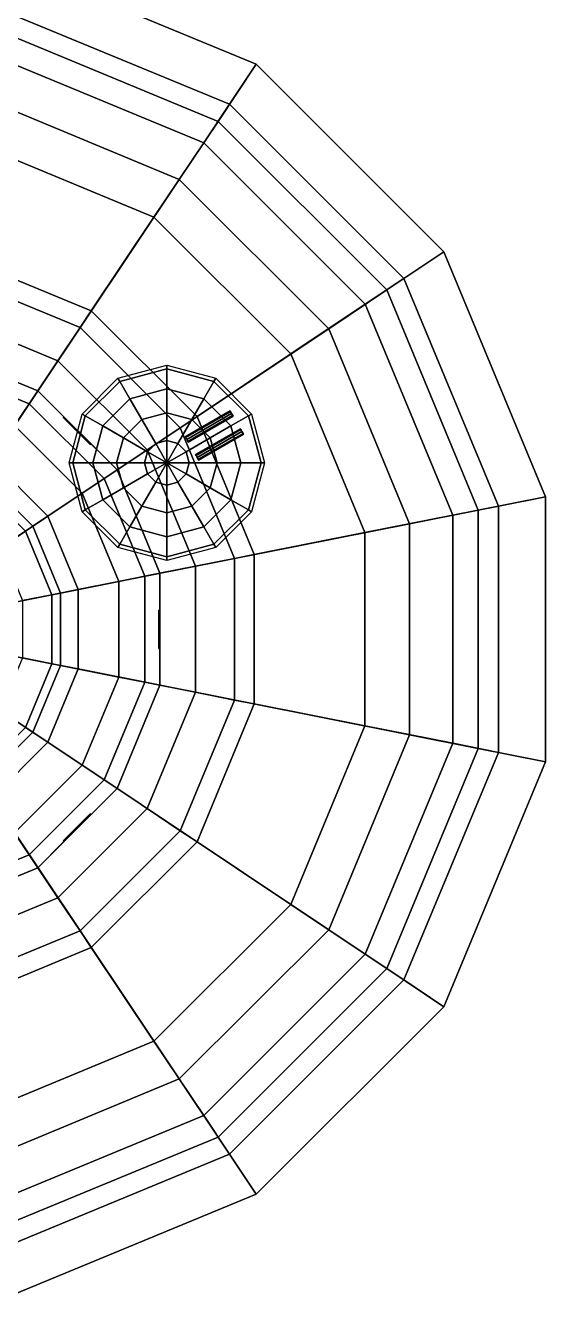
# Model space of a CAD drawing. Header units: millimetres. Extents: x -12.9 to 12.9, y -12.9 to 24.1.
# Drawn here: x 2.84 to 12.9, y -12.9 to 11.69 of the extents above; entities that cross this region are included whole.
import ezdxf

# ---------------------------------------------------------------- set-up
doc = ezdxf.new("R2010")
doc.units = ezdxf.units.MM
for name, color, linetype in [('bottom', 2, 'Continuous'), ('tmp', 4, 'Continuous'), ('turret', 1, 'Continuous')]:
    doc.layers.add(name, color=color, linetype=linetype)

msp = doc.modelspace()

# ---------------------------------------------------------------- linework, layer by layer
for points in [[(2.565, 12.897), (2.384, 11.985, 0.85), (6.789, 10.161, 0.85), (7.306, 10.934)], [(2.384, 11.985, 0.85), (2.208, 11.102, 1.4), (6.289, 9.412, 1.4), (6.789, 10.161, 0.85)], [(2.208, 11.102, 1.4), (1.871, 9.406, 2.08), (5.328, 7.974, 2.08), (6.289, 9.412, 1.4)], [(7.306, 10.934), (6.789, 10.161, 0.85), (10.161, 6.789, 0.85), (10.934, 7.306)], [(6.789, 10.161, 0.85), (6.289, 9.412, 1.4), (9.412, 6.289, 1.4), (10.161, 6.789, 0.85)], [(1.871, 9.406, 2.08), (1.446, 7.268, 2.66), (4.117, 6.161, 2.66), (5.328, 7.974, 2.08)], [(6.289, 9.412, 1.4), (5.328, 7.974, 2.08), (7.974, 5.328, 2.08), (9.412, 6.289, 1.4)], [(5.328, 7.974, 2.08), (4.117, 6.161, 2.66), (6.161, 4.117, 2.66), (7.974, 5.328, 2.08)], [(1.446, 7.268, 2.66), (1.37, 6.885, 2.66), (3.9, 5.837, 2.66), (4.117, 6.161, 2.66)], [(10.934, 7.306), (10.161, 6.789, 0.85), (11.985, 2.384, 0.85), (12.897, 2.565)], [(1.37, 6.885, 2.66), (1.219, 6.13, 3.06), (3.472, 5.197, 3.06), (3.9, 5.837, 2.66)], [(10.161, 6.789, 0.85), (9.412, 6.289, 1.4), (11.102, 2.208, 1.4), (11.985, 2.384, 0.85)], [(4.117, 6.161, 2.66), (3.9, 5.837, 2.66), (5.837, 3.9, 2.66), (6.161, 4.117, 2.66)], [(9.412, 6.289, 1.4), (7.974, 5.328, 2.08), (9.406, 1.871, 2.08), (11.102, 2.208, 1.4)], [(1.219, 6.13, 3.06), (1.083, 5.443, 3.58), (3.083, 4.615, 3.58), (3.472, 5.197, 3.06)], [(3.9, 5.837, 2.66), (3.472, 5.197, 3.06), (5.197, 3.472, 3.06), (5.837, 3.9, 2.66)], [(1.083, 5.443, 5.68), (1.024, 5.149, 5.92), (2.917, 4.365, 5.92), (3.083, 4.615, 5.68)], [(1.083, 5.443, 3.58), (1.083, 5.443, 5.68), (3.083, 4.615, 5.68), (3.083, 4.615, 3.58)], [(3.472, 5.197, 3.06), (3.083, 4.615, 3.58), (4.615, 3.083, 3.58), (5.197, 3.472, 3.06)], [(7.974, 5.328, 2.08), (6.161, 4.117, 2.66), (7.268, 1.446, 2.66), (9.406, 1.871, 2.08)], [(1.024, 5.149, 5.92), (0.925, 4.649, 5.92), (2.633, 3.941, 5.92), (2.917, 4.365, 5.92)], [(3.083, 4.615, 5.68), (2.917, 4.365, 5.92), (4.365, 2.917, 5.92), (4.615, 3.083, 5.68)], [(3.849, 3.849, 5), (3.083, 4.615, 5.68), (3.083, 4.615, 5.68), (4.615, 3.083, 5.68)], [(3.664, 4.034, 4.892), (3.083, 4.615, 5.68), (3.083, 4.615, 5.68), (3.849, 3.849, 5)], [(3.587, 4.111, 4.63), (3.083, 4.615, 5.68), (3.083, 4.615, 5.68), (3.664, 4.034, 4.892)], [(3.083, 4.615, 3.58), (3.083, 4.615, 5.68), (3.083, 4.615, 5.68), (3.587, 4.111, 4.63)], [(3.083, 4.615, 3.58), (3.587, 4.111, 4.63), (3.587, 4.111, 4.63), (3.664, 4.034, 4.368)], [(3.083, 4.615, 3.58), (3.664, 4.034, 4.368), (3.664, 4.034, 4.368), (3.849, 3.849, 4.26)], [(3.083, 4.615, 3.58), (3.849, 3.849, 4.26), (3.849, 3.849, 4.26), (4.615, 3.083, 3.58)], [(2.917, 4.365, 5.92), (2.633, 3.941, 5.92), (3.941, 2.633, 5.92), (4.365, 2.917, 5.92)], [(2.633, 3.941, 5.92), (1.994, 2.985, 6.95), (2.985, 1.994, 6.95), (3.941, 2.633, 5.92)], [(3.587, 4.111, 4.63), (3.664, 4.034, 4.892), (3.65, 4.02, 4.892), (3.573, 4.097, 4.63)], [(3.664, 4.034, 4.368), (3.587, 4.111, 4.63), (3.573, 4.097, 4.63), (3.65, 4.02, 4.368)], [(3.65, 4.02, 4.368), (3.573, 4.097, 4.63), (4.02, 3.65, 4.892), (4.097, 3.573, 4.63)], [(3.573, 4.097, 4.63), (3.65, 4.02, 4.892), (3.835, 3.835, 5), (4.02, 3.65, 4.892)], [(3.849, 3.849, 4.26), (3.664, 4.034, 4.368), (3.65, 4.02, 4.368), (3.835, 3.835, 4.26)], [(3.664, 4.034, 4.892), (3.849, 3.849, 5), (3.835, 3.835, 5), (3.65, 4.02, 4.892)], [(3.835, 3.835, 4.26), (3.65, 4.02, 4.368), (4.097, 3.573, 4.63), (4.02, 3.65, 4.368)], [(6.161, 4.117, 2.66), (5.837, 3.9, 2.66), (6.885, 1.37, 2.66), (7.268, 1.446, 2.66)], [(4.034, 3.664, 4.368), (3.849, 3.849, 4.26), (3.835, 3.835, 4.26), (4.02, 3.65, 4.368)], [(3.849, 3.849, 5), (4.034, 3.664, 4.892), (4.02, 3.65, 4.892), (3.835, 3.835, 5)], [(4.034, 3.664, 4.892), (3.849, 3.849, 5), (3.849, 3.849, 5), (4.615, 3.083, 5.68)], [(3.849, 3.849, 4.26), (4.034, 3.664, 4.368), (4.034, 3.664, 4.368), (4.615, 3.083, 3.58)], [(5.837, 3.9, 2.66), (5.197, 3.472, 3.06), (6.13, 1.219, 3.06), (6.885, 1.37, 2.66)], [(4.034, 3.664, 4.892), (4.111, 3.587, 4.63), (4.097, 3.573, 4.63), (4.02, 3.65, 4.892)], [(4.111, 3.587, 4.63), (4.034, 3.664, 4.368), (4.02, 3.65, 4.368), (4.097, 3.573, 4.63)], [(4.111, 3.587, 4.63), (4.034, 3.664, 4.892), (4.034, 3.664, 4.892), (4.615, 3.083, 5.68)], [(4.034, 3.664, 4.368), (4.111, 3.587, 4.63), (4.111, 3.587, 4.63), (4.615, 3.083, 3.58)], [(4.615, 3.083, 3.58), (4.111, 3.587, 4.63), (4.111, 3.587, 4.63), (4.615, 3.083, 5.68)], [(5.197, 3.472, 3.06), (4.615, 3.083, 3.58), (5.443, 1.083, 3.58), (6.13, 1.219, 3.06)], [(1.994, 2.985, 6.95), (1.578, 2.361, 7.45), (2.361, 1.578, 7.45), (2.985, 1.994, 6.95)], [(4.615, 3.083, 5.68), (4.365, 2.917, 5.92), (5.149, 1.024, 5.92), (5.443, 1.083, 5.68)], [(4.615, 3.083, 3.58), (4.615, 3.083, 5.68), (5.443, 1.083, 5.68), (5.443, 1.083, 3.58)], [(4.365, 2.917, 5.92), (3.941, 2.633, 5.92), (4.649, 0.925, 5.92), (5.149, 1.024, 5.92)], [(3.941, 2.633, 5.92), (2.985, 1.994, 6.95), (3.521, 0.7, 6.95), (4.649, 0.925, 5.92)], [(12.897, 2.565), (11.985, 2.384, 0.85), (11.985, -2.384, 0.85), (12.897, -2.565)], [(11.985, 2.384, 0.85), (11.102, 2.208, 1.4), (11.102, -2.208, 1.4), (11.985, -2.384, 0.85)], [(2.985, 1.994, 6.95), (2.361, 1.578, 7.45), (2.785, 0.554, 7.45), (3.521, 0.7, 6.95)], [(11.102, 2.208, 1.4), (9.406, 1.871, 2.08), (9.406, -1.871, 2.08), (11.102, -2.208, 1.4)], [(9.406, 1.871, 2.08), (7.268, 1.446, 2.66), (7.268, -1.446, 2.66), (9.406, -1.871, 2.08)], [(6.885, 1.37, 2.66), (6.13, 1.219, 3.06), (6.13, -1.219, 3.06), (6.885, -1.37, 2.66)], [(7.268, 1.446, 2.66), (6.885, 1.37, 2.66), (6.885, -1.37, 2.66), (7.268, -1.446, 2.66)], [(5.149, 1.024, 5.92), (4.649, 0.925, 5.92), (4.649, -0.925, 5.92), (5.149, -1.024, 5.92)], [(5.443, 1.083, 5.68), (5.149, 1.024, 5.92), (5.149, -1.024, 5.92), (5.443, -1.083, 5.68)], [(6.13, 1.219, 3.06), (5.443, 1.083, 3.58), (5.443, -1.083, 3.58), (6.13, -1.219, 3.06)], [(5.443, 1.083, 3.58), (5.443, 0, 4.26), (5.443, 0, 4.26), (5.443, -1.083, 3.58)], [(5.443, 1.083, 3.58), (5.443, 0.262, 4.368), (5.443, 0.262, 4.368), (5.443, 0, 4.26)], [(5.443, 1.083, 3.58), (5.443, 0.37, 4.63), (5.443, 0.37, 4.63), (5.443, 0.262, 4.368)], [(5.443, 1.083, 3.58), (5.443, 1.083, 5.68), (5.443, 1.083, 5.68), (5.443, 0.37, 4.63)], [(5.443, 0.37, 4.63), (5.443, 1.083, 5.68), (5.443, 1.083, 5.68), (5.443, 0.262, 4.892)], [(5.443, 0.262, 4.892), (5.443, 1.083, 5.68), (5.443, 1.083, 5.68), (5.443, 0, 5)], [(5.443, 0, 5), (5.443, 1.083, 5.68), (5.443, 1.083, 5.68), (5.443, -1.083, 5.68)], [(4.649, 0.925, 5.92), (3.521, 0.7, 6.95), (3.521, -0.7, 6.95), (4.649, -0.925, 5.92)], [(3.521, 0.7, 6.95), (2.785, 0.554, 7.45), (2.785, -0.554, 7.45), (3.521, -0.7, 6.95)], [(5.443, 0.37, 4.63), (5.443, 0.262, 4.892), (5.423, 0.262, 4.892), (5.423, 0.37, 4.63)], [(5.443, 0.262, 4.368), (5.443, 0.37, 4.63), (5.423, 0.37, 4.63), (5.423, 0.262, 4.368)], [(5.423, 0.37, 4.63), (5.423, 0.262, 4.892), (5.423, 0, 5), (5.423, -0.262, 4.892)], [(5.423, 0.262, 4.368), (5.423, 0.37, 4.63), (5.423, -0.262, 4.892), (5.423, -0.37, 4.63)], [(5.443, 0.262, 4.892), (5.443, 0, 5), (5.423, 0, 5), (5.423, 0.262, 4.892)], [(5.443, 0, 4.26), (5.443, 0.262, 4.368), (5.423, 0.262, 4.368), (5.423, 0, 4.26)], [(5.423, 0, 4.26), (5.423, 0.262, 4.368), (5.423, -0.37, 4.63), (5.423, -0.262, 4.368)], [(5.443, 0, 5), (5.443, -0.262, 4.892), (5.423, -0.262, 4.892), (5.423, 0, 5)], [(5.443, -0.262, 4.368), (5.443, 0, 4.26), (5.423, 0, 4.26), (5.423, -0.262, 4.368)], [(5.443, 0, 4.26), (5.443, -0.262, 4.368), (5.443, -0.262, 4.368), (5.443, -1.083, 3.58)], [(5.443, -0.262, 4.892), (5.443, 0, 5), (5.443, 0, 5), (5.443, -1.083, 5.68)], [(5.443, -0.262, 4.892), (5.443, -0.37, 4.63), (5.423, -0.37, 4.63), (5.423, -0.262, 4.892)], [(5.443, -0.37, 4.63), (5.443, -0.262, 4.368), (5.423, -0.262, 4.368), (5.423, -0.37, 4.63)], [(5.443, -0.37, 4.63), (5.443, -0.262, 4.892), (5.443, -0.262, 4.892), (5.443, -1.083, 5.68)], [(5.443, -0.262, 4.368), (5.443, -0.37, 4.63), (5.443, -0.37, 4.63), (5.443, -1.083, 3.58)], [(5.443, -1.083, 3.58), (5.443, -0.37, 4.63), (5.443, -0.37, 4.63), (5.443, -1.083, 5.68)], [(3.521, -0.7, 6.95), (2.785, -0.554, 7.45), (2.361, -1.578, 7.45), (2.985, -1.994, 6.95)], [(4.649, -0.925, 5.92), (3.521, -0.7, 6.95), (2.985, -1.994, 6.95), (3.941, -2.633, 5.92)], [(5.149, -1.024, 5.92), (4.649, -0.925, 5.92), (3.941, -2.633, 5.92), (4.365, -2.917, 5.92)], [(5.443, -1.083, 5.68), (5.149, -1.024, 5.92), (4.365, -2.917, 5.92), (4.615, -3.083, 5.68)], [(5.443, -1.083, 3.58), (5.443, -1.083, 5.68), (4.615, -3.083, 5.68), (4.615, -3.083, 3.58)], [(6.13, -1.219, 3.06), (5.443, -1.083, 3.58), (4.615, -3.083, 3.58), (5.197, -3.472, 3.06)], [(6.885, -1.37, 2.66), (6.13, -1.219, 3.06), (5.197, -3.472, 3.06), (5.837, -3.9, 2.66)], [(7.268, -1.446, 2.66), (6.885, -1.37, 2.66), (5.837, -3.9, 2.66), (6.161, -4.117, 2.66)], [(9.406, -1.871, 2.08), (7.268, -1.446, 2.66), (6.161, -4.117, 2.66), (7.974, -5.328, 2.08)], [(2.985, -1.994, 6.95), (2.361, -1.578, 7.45), (1.578, -2.361, 7.45), (1.994, -2.985, 6.95)], [(11.102, -2.208, 1.4), (9.406, -1.871, 2.08), (7.974, -5.328, 2.08), (9.412, -6.289, 1.4)], [(3.941, -2.633, 5.92), (2.985, -1.994, 6.95), (1.994, -2.985, 6.95), (2.633, -3.941, 5.92)], [(11.985, -2.384, 0.85), (11.102, -2.208, 1.4), (9.412, -6.289, 1.4), (10.161, -6.789, 0.85)], [(12.897, -2.565), (11.985, -2.384, 0.85), (10.161, -6.789, 0.85), (10.934, -7.306)], [(4.365, -2.917, 5.92), (3.941, -2.633, 5.92), (2.633, -3.941, 5.92), (2.917, -4.365, 5.92)], [(4.615, -3.083, 5.68), (4.365, -2.917, 5.92), (2.917, -4.365, 5.92), (3.083, -4.615, 5.68)], [(5.197, -3.472, 3.06), (4.615, -3.083, 3.58), (3.083, -4.615, 3.58), (3.472, -5.197, 3.06)], [(3.849, -3.849, 5), (4.615, -3.083, 5.68), (4.615, -3.083, 5.68), (3.083, -4.615, 5.68)], [(4.615, -3.083, 3.58), (3.849, -3.849, 4.26), (3.849, -3.849, 4.26), (3.083, -4.615, 3.58)], [(4.034, -3.664, 4.892), (4.615, -3.083, 5.68), (4.615, -3.083, 5.68), (3.849, -3.849, 5)], [(4.615, -3.083, 3.58), (4.034, -3.664, 4.368), (4.034, -3.664, 4.368), (3.849, -3.849, 4.26)], [(4.111, -3.587, 4.63), (4.615, -3.083, 5.68), (4.615, -3.083, 5.68), (4.034, -3.664, 4.892)], [(4.615, -3.083, 3.58), (4.111, -3.587, 4.63), (4.111, -3.587, 4.63), (4.034, -3.664, 4.368)], [(4.615, -3.083, 3.58), (4.615, -3.083, 5.68), (4.615, -3.083, 5.68), (4.111, -3.587, 4.63)], [(5.837, -3.9, 2.66), (5.197, -3.472, 3.06), (3.472, -5.197, 3.06), (3.9, -5.837, 2.66)], [(4.02, -3.65, 4.368), (4.097, -3.573, 4.63), (3.65, -4.02, 4.892), (3.573, -4.097, 4.63)], [(3.835, -3.835, 4.26), (4.02, -3.65, 4.368), (3.573, -4.097, 4.63), (3.65, -4.02, 4.368)], [(4.097, -3.573, 4.63), (4.02, -3.65, 4.892), (3.835, -3.835, 5), (3.65, -4.02, 4.892)], [(3.849, -3.849, 4.26), (4.034, -3.664, 4.368), (4.02, -3.65, 4.368), (3.835, -3.835, 4.26)], [(4.034, -3.664, 4.892), (3.849, -3.849, 5), (3.835, -3.835, 5), (4.02, -3.65, 4.892)], [(4.111, -3.587, 4.63), (4.034, -3.664, 4.892), (4.02, -3.65, 4.892), (4.097, -3.573, 4.63)], [(4.034, -3.664, 4.368), (4.111, -3.587, 4.63), (4.097, -3.573, 4.63), (4.02, -3.65, 4.368)], [(3.664, -4.034, 4.892), (3.849, -3.849, 5), (3.849, -3.849, 5), (3.083, -4.615, 5.68)], [(3.849, -3.849, 4.26), (3.664, -4.034, 4.368), (3.664, -4.034, 4.368), (3.083, -4.615, 3.58)], [(3.664, -4.034, 4.368), (3.849, -3.849, 4.26), (3.835, -3.835, 4.26), (3.65, -4.02, 4.368)], [(3.849, -3.849, 5), (3.664, -4.034, 4.892), (3.65, -4.02, 4.892), (3.835, -3.835, 5)], [(6.161, -4.117, 2.66), (5.837, -3.9, 2.66), (3.9, -5.837, 2.66), (4.117, -6.161, 2.66)], [(2.917, -4.365, 5.92), (2.633, -3.941, 5.92), (0.925, -4.649, 5.92), (1.024, -5.149, 5.92)], [(3.587, -4.111, 4.63), (3.664, -4.034, 4.892), (3.664, -4.034, 4.892), (3.083, -4.615, 5.68)], [(3.664, -4.034, 4.368), (3.587, -4.111, 4.63), (3.587, -4.111, 4.63), (3.083, -4.615, 3.58)], [(3.083, -4.615, 3.58), (3.587, -4.111, 4.63), (3.587, -4.111, 4.63), (3.083, -4.615, 5.68)], [(3.664, -4.034, 4.892), (3.587, -4.111, 4.63), (3.573, -4.097, 4.63), (3.65, -4.02, 4.892)], [(3.587, -4.111, 4.63), (3.664, -4.034, 4.368), (3.65, -4.02, 4.368), (3.573, -4.097, 4.63)], [(7.974, -5.328, 2.08), (6.161, -4.117, 2.66), (4.117, -6.161, 2.66), (5.328, -7.974, 2.08)], [(3.083, -4.615, 5.68), (2.917, -4.365, 5.92), (1.024, -5.149, 5.92), (1.083, -5.443, 5.68)], [(3.472, -5.197, 3.06), (3.083, -4.615, 3.58), (1.083, -5.443, 3.58), (1.219, -6.13, 3.06)], [(3.083, -4.615, 3.58), (3.083, -4.615, 5.68), (1.083, -5.443, 5.68), (1.083, -5.443, 3.58)], [(3.9, -5.837, 2.66), (3.472, -5.197, 3.06), (1.219, -6.13, 3.06), (1.37, -6.885, 2.66)], [(9.412, -6.289, 1.4), (7.974, -5.328, 2.08), (5.328, -7.974, 2.08), (6.289, -9.412, 1.4)], [(4.117, -6.161, 2.66), (3.9, -5.837, 2.66), (1.37, -6.885, 2.66), (1.446, -7.268, 2.66)], [(5.328, -7.974, 2.08), (4.117, -6.161, 2.66), (1.446, -7.268, 2.66), (1.871, -9.406, 2.08)], [(10.161, -6.789, 0.85), (9.412, -6.289, 1.4), (6.289, -9.412, 1.4), (6.789, -10.161, 0.85)], [(10.934, -7.306), (10.161, -6.789, 0.85), (6.789, -10.161, 0.85), (7.306, -10.934)], [(6.289, -9.412, 1.4), (5.328, -7.974, 2.08), (1.871, -9.406, 2.08), (2.208, -11.102, 1.4)], [(6.789, -10.161, 0.85), (6.289, -9.412, 1.4), (2.208, -11.102, 1.4), (2.384, -11.985, 0.85)], [(7.306, -10.934), (6.789, -10.161, 0.85), (2.384, -11.985, 0.85), (2.565, -12.897)]]:
    msp.add_3dface(points)
at = {"layer": 'bottom'}
for points in [[(2.306, 11.593), (2.565, 12.897), (7.306, 10.934), (6.567, 9.828)], [(2.043, 10.269, 0.75), (2.306, 11.593), (6.567, 9.828), (5.817, 8.705, 0.75)], [(6.567, 9.828), (7.306, 10.934), (10.934, 7.306), (9.828, 6.567)], [(0.769, 3.864, 0.85), (2.043, 10.269, 0.75), (5.817, 8.705, 0.75), (2.189, 3.276, 0.85)], [(5.817, 8.705, 0.75), (6.567, 9.828), (9.828, 6.567), (8.705, 5.817, 0.75)], [(2.189, 3.276, 0.85), (5.817, 8.705, 0.75), (8.705, 5.817, 0.75), (3.276, 2.189, 0.85)], [(9.828, 6.567), (10.934, 7.306), (12.897, 2.565), (11.593, 2.306)], [(8.705, 5.817, 0.75), (9.828, 6.567), (11.593, 2.306), (10.269, 2.043, 0.75)], [(3.276, 2.189, 0.85), (8.705, 5.817, 0.75), (10.269, 2.043, 0.75), (3.864, 0.769, 0.85)], [(1.9, 2.844), (2.189, 3.276, 0.85), (3.276, 2.189, 0.85), (2.844, 1.9)], [(1.5, 2.245, -0.6), (1.9, 2.844), (2.844, 1.9), (2.245, 1.5, -0.6)], [(11.593, 2.306), (12.897, 2.565), (12.897, -2.565), (11.593, -2.306)], [(10.269, 2.043, 0.75), (11.593, 2.306), (11.593, -2.306), (10.269, -2.043, 0.75)], [(2.844, 1.9), (3.276, 2.189, 0.85), (3.864, 0.769, 0.85), (3.354, 0.667)], [(3.864, 0.769, 0.85), (10.269, 2.043, 0.75), (10.269, -2.043, 0.75), (3.864, -0.769, 0.85)], [(2.245, 1.5, -0.6), (2.844, 1.9), (3.354, 0.667), (2.648, 0.527, -0.6)], [(3.354, 0.667), (3.864, 0.769, 0.85), (3.864, -0.769, 0.85), (3.354, -0.667)], [(2.648, 0.527, -0.6), (3.354, 0.667), (3.354, -0.667), (2.648, -0.527, -0.6)], [(2.648, -0.527, -0.6), (3.354, -0.667), (2.844, -1.9), (2.245, -1.5, -0.6)], [(3.354, -0.667), (3.864, -0.769, 0.85), (3.276, -2.189, 0.85), (2.844, -1.9)], [(3.864, -0.769, 0.85), (10.269, -2.043, 0.75), (8.705, -5.817, 0.75), (3.276, -2.189, 0.85)], [(2.844, -1.9), (3.276, -2.189, 0.85), (2.189, -3.276, 0.85), (1.9, -2.844)], [(3.276, -2.189, 0.85), (8.705, -5.817, 0.75), (5.817, -8.705, 0.75), (2.189, -3.276, 0.85)], [(10.269, -2.043, 0.75), (11.593, -2.306), (9.828, -6.567), (8.705, -5.817, 0.75)], [(11.593, -2.306), (12.897, -2.565), (10.934, -7.306), (9.828, -6.567)], [(2.189, -3.276, 0.85), (5.817, -8.705, 0.75), (2.043, -10.269, 0.75), (0.769, -3.864, 0.85)], [(8.705, -5.817, 0.75), (9.828, -6.567), (6.567, -9.828), (5.817, -8.705, 0.75)], [(9.828, -6.567), (10.934, -7.306), (7.306, -10.934), (6.567, -9.828)], [(5.817, -8.705, 0.75), (6.567, -9.828), (2.306, -11.593), (2.043, -10.269, 0.75)], [(6.567, -9.828), (7.306, -10.934), (2.565, -12.897), (2.306, -11.593)]]:
    msp.add_3dface(points, dxfattribs=at)
at = {"layer": 'tmp'}
for p, q in [((5.443, 0, 5.68), (5.443, 0, 3.58)), ((5.443, 0, 4.26), (5.443, 0, 5))]:
    msp.add_line(p, q, dxfattribs=at)
at = {"layer": 'turret'}
for points in [[(4.667, 4.796, 0.31), (4.632, 4.857, 0.8), (5.577, 5.11, 0.8), (5.577, 5.04, 0.31)], [(4.862, 4.458, -0.31), (4.667, 4.796, 0.31), (5.577, 5.04, 0.31), (5.577, 4.65, -0.31)], [(5.577, 5.04, 0.31), (5.577, 5.11, 0.8), (6.522, 4.857, 0.8), (6.487, 4.796, 0.31)], [(5.577, 4.65, -0.31), (5.577, 5.04, 0.31), (6.487, 4.796, 0.31), (6.292, 4.458, -0.31)], [(4.001, 4.13, 0.31), (3.94, 4.165, 0.8), (4.632, 4.857, 0.8), (4.667, 4.796, 0.31)], [(4.339, 3.935, -0.31), (4.001, 4.13, 0.31), (4.667, 4.796, 0.31), (4.862, 4.458, -0.31)], [(6.292, 4.458, -0.31), (6.487, 4.796, 0.31), (7.153, 4.13, 0.31), (6.816, 3.935, -0.31)], [(6.487, 4.796, 0.31), (6.522, 4.857, 0.8), (7.214, 4.165, 0.8), (7.153, 4.13, 0.31)], [(4.737, 3.705, -0.68), (4.339, 3.935, -0.31), (4.862, 4.458, -0.31), (5.092, 4.06, -0.68)], [(5.092, 4.06, -0.68), (4.862, 4.458, -0.31), (5.577, 4.65, -0.31), (5.577, 4.19, -0.68)], [(5.577, 4.19, -0.68), (5.577, 4.65, -0.31), (6.292, 4.458, -0.31), (6.062, 4.06, -0.68)], [(6.062, 4.06, -0.68), (6.292, 4.458, -0.31), (6.816, 3.935, -0.31), (6.417, 3.705, -0.68)], [(5.362, 3.592, -0.93), (5.092, 4.06, -0.68), (5.577, 4.19, -0.68), (5.577, 3.65, -0.93)], [(5.577, 3.65, -0.93), (5.577, 4.19, -0.68), (6.062, 4.06, -0.68), (5.792, 3.592, -0.93)], [(5.941, 3.71, -0.562), (5.932, 3.725, -0.52), (6.798, 4.225, -0.52), (6.807, 4.21, -0.562)], [(5.932, 3.725, -0.52), (5.941, 3.71, -0.478), (6.807, 4.21, -0.478), (6.798, 4.225, -0.52)], [(5.962, 3.673, -0.58), (5.941, 3.71, -0.562), (6.807, 4.21, -0.562), (6.828, 4.173, -0.58)], [(5.941, 3.71, -0.478), (5.962, 3.673, -0.46), (6.828, 4.173, -0.46), (6.807, 4.21, -0.478)], [(6.798, 4.225, -0.52), (6.849, 4.136, -0.562), (6.828, 4.173, -0.58), (6.807, 4.21, -0.562)], [(6.807, 4.21, -0.478), (6.858, 4.121, -0.52), (6.849, 4.136, -0.562), (6.798, 4.225, -0.52)], [(6.828, 4.173, -0.46), (6.849, 4.136, -0.478), (6.858, 4.121, -0.52), (6.807, 4.21, -0.478)], [(3.757, 3.22, 0.31), (3.687, 3.22, 0.8), (3.94, 4.165, 0.8), (4.001, 4.13, 0.31)], [(4.147, 3.22, -0.31), (3.757, 3.22, 0.31), (4.001, 4.13, 0.31), (4.339, 3.935, -0.31)], [(4.607, 3.22, -0.68), (4.147, 3.22, -0.31), (4.339, 3.935, -0.31), (4.737, 3.705, -0.68)], [(5.205, 3.435, -0.93), (4.737, 3.705, -0.68), (5.092, 4.06, -0.68), (5.362, 3.592, -0.93)], [(5.792, 3.592, -0.93), (6.062, 4.06, -0.68), (6.417, 3.705, -0.68), (5.95, 3.435, -0.93)], [(5.983, 3.636, -0.562), (5.962, 3.673, -0.58), (6.828, 4.173, -0.58), (6.849, 4.136, -0.562)], [(5.962, 3.673, -0.46), (5.983, 3.636, -0.478), (6.849, 4.136, -0.478), (6.828, 4.173, -0.46)], [(5.992, 3.621, -0.52), (5.983, 3.636, -0.562), (6.849, 4.136, -0.562), (6.858, 4.121, -0.52)], [(5.983, 3.636, -0.478), (5.992, 3.621, -0.52), (6.858, 4.121, -0.52), (6.849, 4.136, -0.478)], [(6.417, 3.705, -0.68), (6.816, 3.935, -0.31), (7.007, 3.22, -0.31), (6.547, 3.22, -0.68)], [(6.816, 3.935, -0.31), (7.153, 4.13, 0.31), (7.397, 3.22, 0.31), (7.007, 3.22, -0.31)], [(7.153, 4.13, 0.31), (7.214, 4.165, 0.8), (7.467, 3.22, 0.8), (7.397, 3.22, 0.31)], [(5.147, 3.22, -0.93), (4.607, 3.22, -0.68), (4.737, 3.705, -0.68), (5.205, 3.435, -0.93)], [(5.95, 3.435, -0.93), (6.417, 3.705, -0.68), (6.547, 3.22, -0.68), (6.007, 3.22, -0.93)], [(6.141, 3.364, -0.562), (6.132, 3.379, -0.52), (6.998, 3.879, -0.52), (7.007, 3.864, -0.562)], [(6.132, 3.379, -0.52), (6.141, 3.364, -0.478), (7.007, 3.864, -0.478), (6.998, 3.879, -0.52)], [(6.162, 3.327, -0.58), (6.141, 3.364, -0.562), (7.007, 3.864, -0.562), (7.028, 3.827, -0.58)], [(6.141, 3.364, -0.478), (6.162, 3.327, -0.46), (7.028, 3.827, -0.46), (7.007, 3.864, -0.478)], [(6.183, 3.29, -0.562), (6.162, 3.327, -0.58), (7.028, 3.827, -0.58), (7.049, 3.79, -0.562)], [(6.162, 3.327, -0.46), (6.183, 3.29, -0.478), (7.049, 3.79, -0.478), (7.028, 3.827, -0.46)], [(6.192, 3.275, -0.52), (6.183, 3.29, -0.562), (7.049, 3.79, -0.562), (7.058, 3.775, -0.52)], [(6.183, 3.29, -0.478), (6.192, 3.275, -0.52), (7.058, 3.775, -0.52), (7.049, 3.79, -0.478)], [(6.998, 3.879, -0.52), (7.049, 3.79, -0.562), (7.028, 3.827, -0.58), (7.007, 3.864, -0.562)], [(7.007, 3.864, -0.478), (7.058, 3.775, -0.52), (7.049, 3.79, -0.562), (6.998, 3.879, -0.52)], [(7.028, 3.827, -0.46), (7.049, 3.79, -0.478), (7.058, 3.775, -0.52), (7.007, 3.864, -0.478)], [(5.577, 3.22, -0.98), (5.205, 3.435, -0.93), (5.362, 3.592, -0.93), (5.577, 3.22, -0.98)], [(5.577, 3.22, -0.98), (5.362, 3.592, -0.93), (5.577, 3.65, -0.93), (5.577, 3.22, -0.98)], [(5.577, 3.22, -0.98), (5.577, 3.65, -0.93), (5.792, 3.592, -0.93), (5.577, 3.22, -0.98)], [(5.577, 3.22, -0.98), (5.792, 3.592, -0.93), (5.95, 3.435, -0.93), (5.577, 3.22, -0.98)], [(4.001, 2.31, 0.31), (3.94, 2.275, 0.8), (3.687, 3.22, 0.8), (3.757, 3.22, 0.31)], [(4.339, 2.505, -0.31), (4.001, 2.31, 0.31), (3.757, 3.22, 0.31), (4.147, 3.22, -0.31)], [(4.737, 2.735, -0.68), (4.339, 2.505, -0.31), (4.147, 3.22, -0.31), (4.607, 3.22, -0.68)], [(5.205, 3.005, -0.93), (4.737, 2.735, -0.68), (4.607, 3.22, -0.68), (5.147, 3.22, -0.93)], [(5.577, 3.22, -0.98), (5.147, 3.22, -0.93), (5.205, 3.435, -0.93), (5.577, 3.22, -0.98)], [(5.577, 3.22, -0.98), (5.205, 3.005, -0.93), (5.147, 3.22, -0.93), (5.577, 3.22, -0.98)], [(5.577, 3.22, -0.98), (5.362, 2.848, -0.93), (5.205, 3.005, -0.93), (5.577, 3.22, -0.98)], [(5.577, 3.22, -0.98), (5.577, 2.79, -0.93), (5.362, 2.848, -0.93), (5.577, 3.22, -0.98)], [(5.577, 3.22, -0.98), (5.95, 3.435, -0.93), (6.007, 3.22, -0.93), (5.577, 3.22, -0.98)], [(5.577, 3.22, -0.98), (6.007, 3.22, -0.93), (5.95, 3.005, -0.93), (5.577, 3.22, -0.98)], [(5.577, 3.22, -0.98), (5.95, 3.005, -0.93), (5.792, 2.848, -0.93), (5.577, 3.22, -0.98)], [(5.577, 3.22, -0.98), (5.792, 2.848, -0.93), (5.577, 2.79, -0.93), (5.577, 3.22, -0.98)], [(6.007, 3.22, -0.93), (6.547, 3.22, -0.68), (6.417, 2.735, -0.68), (5.95, 3.005, -0.93)], [(6.547, 3.22, -0.68), (7.007, 3.22, -0.31), (6.816, 2.505, -0.31), (6.417, 2.735, -0.68)], [(7.007, 3.22, -0.31), (7.397, 3.22, 0.31), (7.153, 2.31, 0.31), (6.816, 2.505, -0.31)], [(7.397, 3.22, 0.31), (7.467, 3.22, 0.8), (7.214, 2.275, 0.8), (7.153, 2.31, 0.31)], [(5.362, 2.848, -0.93), (5.092, 2.38, -0.68), (4.737, 2.735, -0.68), (5.205, 3.005, -0.93)], [(5.95, 3.005, -0.93), (6.417, 2.735, -0.68), (6.062, 2.38, -0.68), (5.792, 2.848, -0.93)], [(5.092, 2.38, -0.68), (4.862, 1.982, -0.31), (4.339, 2.505, -0.31), (4.737, 2.735, -0.68)], [(5.577, 2.79, -0.93), (5.577, 2.25, -0.68), (5.092, 2.38, -0.68), (5.362, 2.848, -0.93)], [(5.792, 2.848, -0.93), (6.062, 2.38, -0.68), (5.577, 2.25, -0.68), (5.577, 2.79, -0.93)], [(6.417, 2.735, -0.68), (6.816, 2.505, -0.31), (6.292, 1.982, -0.31), (6.062, 2.38, -0.68)], [(4.862, 1.982, -0.31), (4.667, 1.644, 0.31), (4.001, 2.31, 0.31), (4.339, 2.505, -0.31)], [(6.816, 2.505, -0.31), (7.153, 2.31, 0.31), (6.487, 1.644, 0.31), (6.292, 1.982, -0.31)], [(4.667, 1.644, 0.31), (4.632, 1.583, 0.8), (3.94, 2.275, 0.8), (4.001, 2.31, 0.31)], [(5.577, 2.25, -0.68), (5.577, 1.79, -0.31), (4.862, 1.982, -0.31), (5.092, 2.38, -0.68)], [(6.062, 2.38, -0.68), (6.292, 1.982, -0.31), (5.577, 1.79, -0.31), (5.577, 2.25, -0.68)], [(7.153, 2.31, 0.31), (7.214, 2.275, 0.8), (6.522, 1.583, 0.8), (6.487, 1.644, 0.31)], [(5.577, 1.79, -0.31), (5.577, 1.4, 0.31), (4.667, 1.644, 0.31), (4.862, 1.982, -0.31)], [(6.292, 1.982, -0.31), (6.487, 1.644, 0.31), (5.577, 1.4, 0.31), (5.577, 1.79, -0.31)], [(5.577, 1.4, 0.31), (5.577, 1.33, 0.8), (4.632, 1.583, 0.8), (4.667, 1.644, 0.31)], [(6.487, 1.644, 0.31), (6.522, 1.583, 0.8), (5.577, 1.33, 0.8), (5.577, 1.4, 0.31)]]:
    msp.add_3dface(points, dxfattribs=at)

doc.saveas('drawing.dxf')
